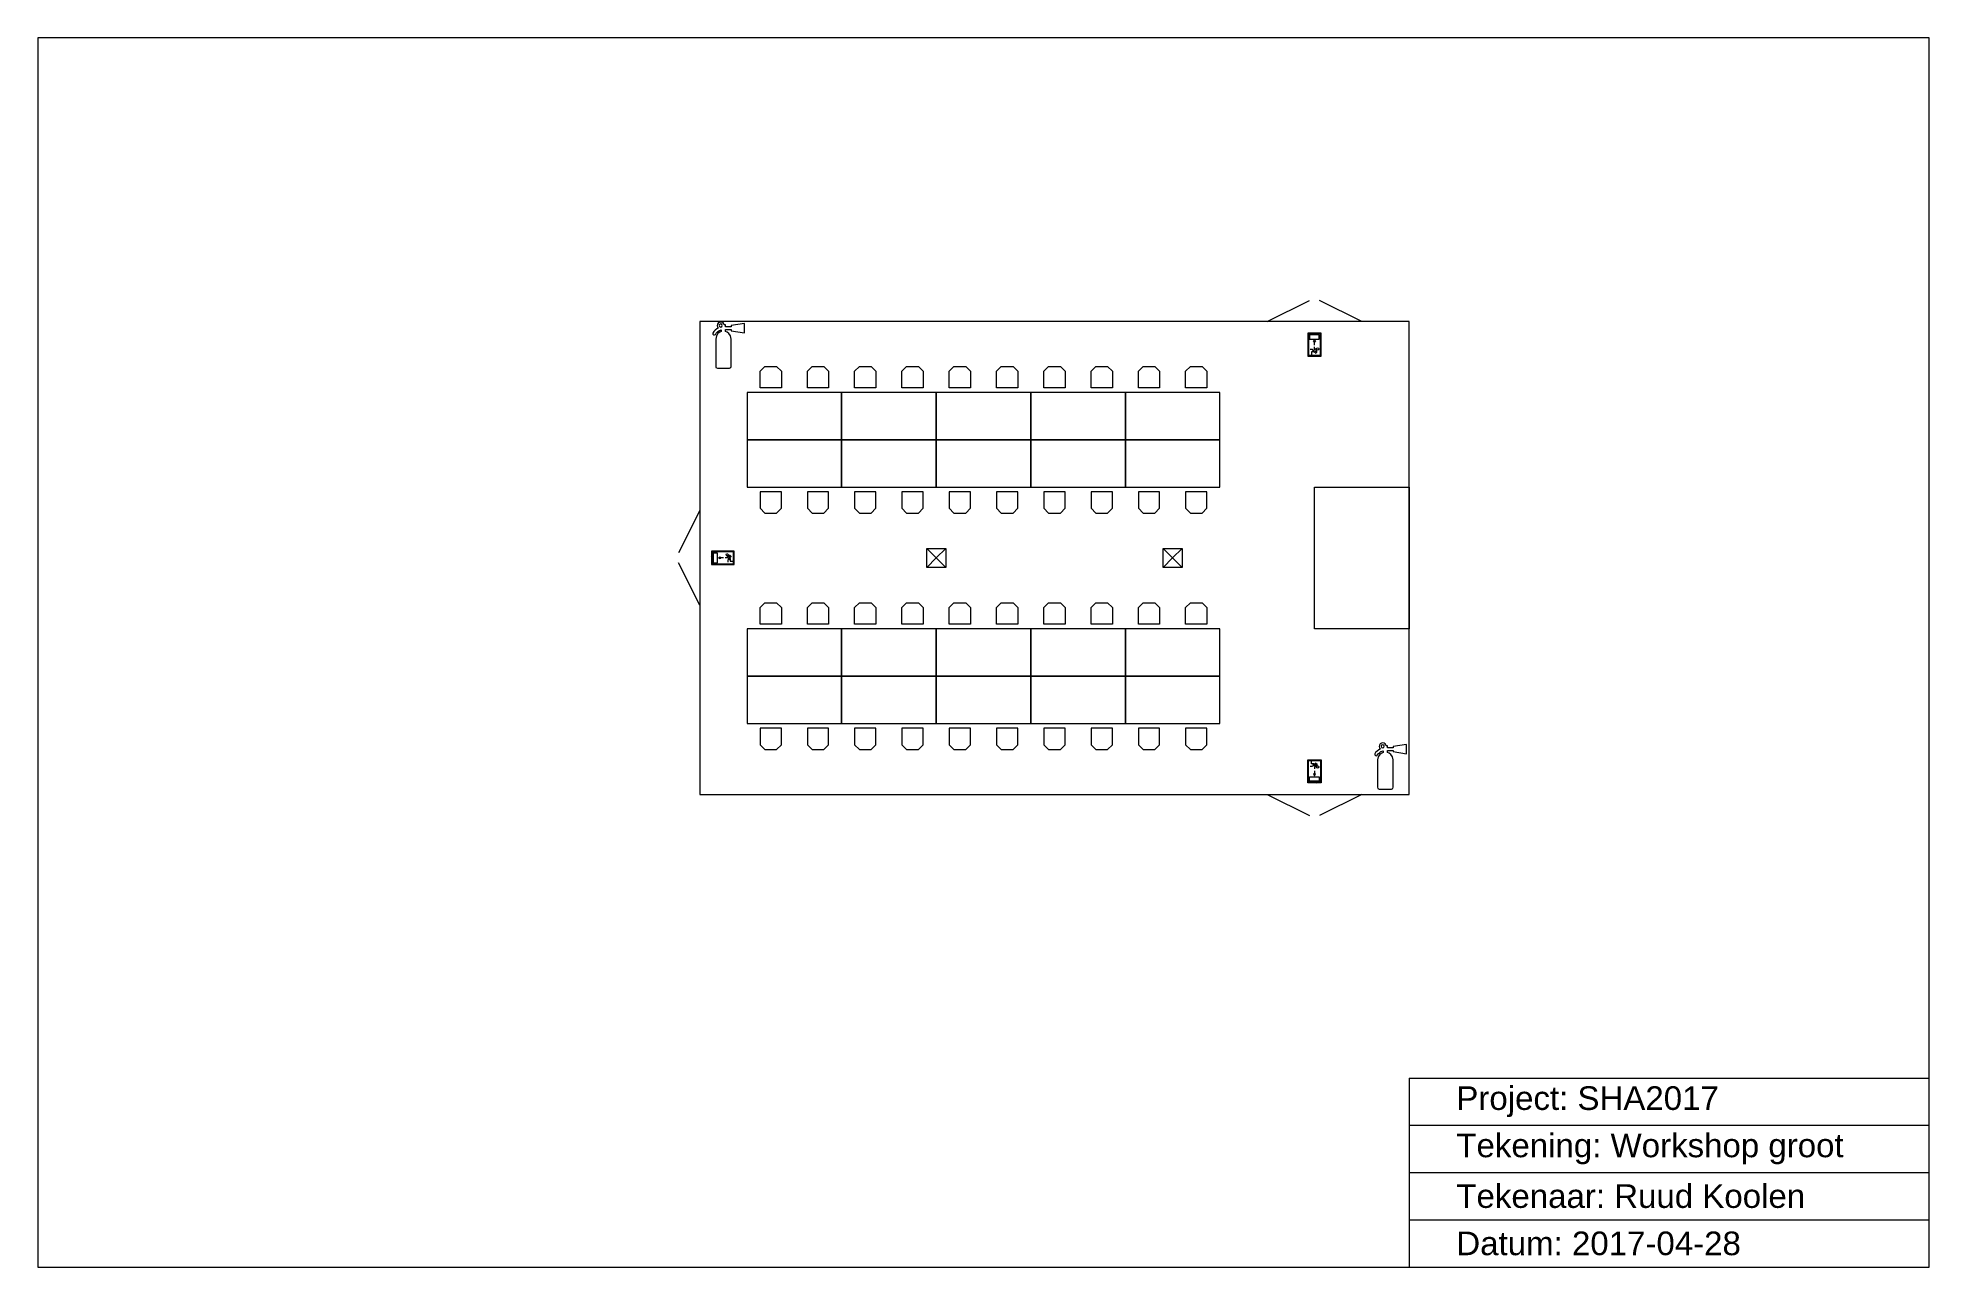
# Model space of a CAD drawing. Header units: metres. Extents: x 0 to 40, y 0 to 26.
import ezdxf

# ---------------------------------------------------------------- set-up
doc = ezdxf.new("R2010")
doc.units = ezdxf.units.M
for name, color, linetype, lineweight, true_color in [('Interior', 6, 'Continuous', 0, 0xff00ff), ('Meta', 178, 'Continuous', 0, 0x000000), ('Symbols', 5, 'Continuous', 0, 0x0000ff), ('Tent', 178, 'Continuous', 0, 0x000000)]:
    doc.layers.add(name, color=color, linetype=linetype, lineweight=lineweight, true_color=true_color)
doc.styles.add('textstyle11', font='')
doc.styles.add('textstyle12', font='')
doc.styles.add('textstyle13', font='')
doc.styles.add('textstyle14', font='')
doc.styles.get('textstyle11').set_extended_font_data('Liberation Sans')
doc.styles.get('textstyle12').set_extended_font_data('Liberation Sans')
doc.styles.get('textstyle13').set_extended_font_data('Liberation Sans')
doc.styles.get('textstyle14').set_extended_font_data('Liberation Sans')

msp = doc.modelspace()

# ---------------------------------------------------------------- linework, layer by layer
at = {"layer": 'Interior', "flags": 128}
for points in [[(15.275, 18.95), (15.375, 19.05), (15.625, 19.05), (15.725, 18.95), (15.725, 18.6), (15.275, 18.6)], [(16.275, 18.95), (16.375, 19.05), (16.625, 19.05), (16.725, 18.95), (16.725, 18.6), (16.275, 18.6)], [(17.275, 18.95), (17.375, 19.05), (17.625, 19.05), (17.725, 18.95), (17.725, 18.6), (17.275, 18.6)], [(18.275, 18.95), (18.375, 19.05), (18.625, 19.05), (18.725, 18.95), (18.725, 18.6), (18.275, 18.6)], [(19.275, 18.95), (19.375, 19.05), (19.625, 19.05), (19.725, 18.95), (19.725, 18.6), (19.275, 18.6)], [(20.275, 18.95), (20.375, 19.05), (20.625, 19.05), (20.725, 18.95), (20.725, 18.6), (20.275, 18.6)], [(21.275, 18.95), (21.375, 19.05), (21.625, 19.05), (21.725, 18.95), (21.725, 18.6), (21.275, 18.6)], [(22.275, 18.95), (22.375, 19.05), (22.625, 19.05), (22.725, 18.95), (22.725, 18.6), (22.275, 18.6)], [(23.275, 18.95), (23.375, 19.05), (23.625, 19.05), (23.725, 18.95), (23.725, 18.6), (23.275, 18.6)], [(24.275, 18.95), (24.375, 19.05), (24.625, 19.05), (24.725, 18.95), (24.725, 18.6), (24.275, 18.6)], [(17, 17.5), (17, 18.5), (15, 18.5), (15, 17.5)], [(19, 17.5), (19, 18.5), (17, 18.5), (17, 17.5)], [(21, 17.5), (21, 18.5), (19, 18.5), (19, 17.5)], [(23, 17.5), (23, 18.5), (21, 18.5), (21, 17.5)], [(25, 17.5), (25, 18.5), (23, 18.5), (23, 17.5)], [(17, 16.5), (17, 17.5), (15, 17.5), (15, 16.5)], [(19, 16.5), (19, 17.5), (17, 17.5), (17, 16.5)], [(21, 16.5), (21, 17.5), (19, 17.5), (19, 16.5)], [(23, 16.5), (23, 17.5), (21, 17.5), (21, 16.5)], [(25, 16.5), (25, 17.5), (23, 17.5), (23, 16.5)], [(29, 13.5), (27, 13.5), (27, 16.5), (29, 16.5)], [(15.275, 16.05), (15.375, 15.95), (15.625, 15.95), (15.725, 16.05), (15.725, 16.4), (15.275, 16.4)], [(16.275, 16.05), (16.375, 15.95), (16.625, 15.95), (16.725, 16.05), (16.725, 16.4), (16.275, 16.4)], [(17.275, 16.05), (17.375, 15.95), (17.625, 15.95), (17.725, 16.05), (17.725, 16.4), (17.275, 16.4)], [(18.275, 16.05), (18.375, 15.95), (18.625, 15.95), (18.725, 16.05), (18.725, 16.4), (18.275, 16.4)], [(19.275, 16.05), (19.375, 15.95), (19.625, 15.95), (19.725, 16.05), (19.725, 16.4), (19.275, 16.4)], [(20.275, 16.05), (20.375, 15.95), (20.625, 15.95), (20.725, 16.05), (20.725, 16.4), (20.275, 16.4)], [(21.275, 16.05), (21.375, 15.95), (21.625, 15.95), (21.725, 16.05), (21.725, 16.4), (21.275, 16.4)], [(22.275, 16.05), (22.375, 15.95), (22.625, 15.95), (22.725, 16.05), (22.725, 16.4), (22.275, 16.4)], [(23.275, 16.05), (23.375, 15.95), (23.625, 15.95), (23.725, 16.05), (23.725, 16.4), (23.275, 16.4)], [(24.275, 16.05), (24.375, 15.95), (24.625, 15.95), (24.725, 16.05), (24.725, 16.4), (24.275, 16.4)], [(15.275, 13.95), (15.375, 14.05), (15.625, 14.05), (15.725, 13.95), (15.725, 13.6), (15.275, 13.6)], [(16.275, 13.95), (16.375, 14.05), (16.625, 14.05), (16.725, 13.95), (16.725, 13.6), (16.275, 13.6)], [(17.275, 13.95), (17.375, 14.05), (17.625, 14.05), (17.725, 13.95), (17.725, 13.6), (17.275, 13.6)], [(18.275, 13.95), (18.375, 14.05), (18.625, 14.05), (18.725, 13.95), (18.725, 13.6), (18.275, 13.6)], [(19.275, 13.95), (19.375, 14.05), (19.625, 14.05), (19.725, 13.95), (19.725, 13.6), (19.275, 13.6)], [(20.275, 13.95), (20.375, 14.05), (20.625, 14.05), (20.725, 13.95), (20.725, 13.6), (20.275, 13.6)], [(21.275, 13.95), (21.375, 14.05), (21.625, 14.05), (21.725, 13.95), (21.725, 13.6), (21.275, 13.6)], [(22.275, 13.95), (22.375, 14.05), (22.625, 14.05), (22.725, 13.95), (22.725, 13.6), (22.275, 13.6)], [(23.275, 13.95), (23.375, 14.05), (23.625, 14.05), (23.725, 13.95), (23.725, 13.6), (23.275, 13.6)], [(24.275, 13.95), (24.375, 14.05), (24.625, 14.05), (24.725, 13.95), (24.725, 13.6), (24.275, 13.6)], [(17, 12.5), (17, 13.5), (15, 13.5), (15, 12.5)], [(19, 12.5), (19, 13.5), (17, 13.5), (17, 12.5)], [(21, 12.5), (21, 13.5), (19, 13.5), (19, 12.5)], [(23, 12.5), (23, 13.5), (21, 13.5), (21, 12.5)], [(25, 12.5), (25, 13.5), (23, 13.5), (23, 12.5)], [(17, 11.5), (17, 12.5), (15, 12.5), (15, 11.5)], [(19, 11.5), (19, 12.5), (17, 12.5), (17, 11.5)], [(21, 11.5), (21, 12.5), (19, 12.5), (19, 11.5)], [(23, 11.5), (23, 12.5), (21, 12.5), (21, 11.5)], [(25, 11.5), (25, 12.5), (23, 12.5), (23, 11.5)], [(15.275, 11.05), (15.375, 10.95), (15.625, 10.95), (15.725, 11.05), (15.725, 11.4), (15.275, 11.4)], [(16.275, 11.05), (16.375, 10.95), (16.625, 10.95), (16.725, 11.05), (16.725, 11.4), (16.275, 11.4)], [(17.275, 11.05), (17.375, 10.95), (17.625, 10.95), (17.725, 11.05), (17.725, 11.4), (17.275, 11.4)], [(18.275, 11.05), (18.375, 10.95), (18.625, 10.95), (18.725, 11.05), (18.725, 11.4), (18.275, 11.4)], [(19.275, 11.05), (19.375, 10.95), (19.625, 10.95), (19.725, 11.05), (19.725, 11.4), (19.275, 11.4)], [(20.275, 11.05), (20.375, 10.95), (20.625, 10.95), (20.725, 11.05), (20.725, 11.4), (20.275, 11.4)], [(21.275, 11.05), (21.375, 10.95), (21.625, 10.95), (21.725, 11.05), (21.725, 11.4), (21.275, 11.4)], [(22.275, 11.05), (22.375, 10.95), (22.625, 10.95), (22.725, 11.05), (22.725, 11.4), (22.275, 11.4)], [(23.275, 11.05), (23.375, 10.95), (23.625, 10.95), (23.725, 11.05), (23.725, 11.4), (23.275, 11.4)], [(24.275, 11.05), (24.375, 10.95), (24.625, 10.95), (24.725, 11.05), (24.725, 11.4), (24.275, 11.4)]]:
    msp.add_lwpolyline(points, close=True, dxfattribs=at)
at = {"layer": 'Meta'}
for p, q in [((0, 26), (0, 0)), ((40, 26), (0, 26)), ((40, 0), (40, 26)), ((29, 4), (40, 4)), ((29, 4), (29, 0)), ((29, 3), (40, 3)), ((29, 2), (40, 2)), ((29, 1), (40, 1)), ((0, 0), (40, 0))]:
    msp.add_line(p, q, dxfattribs=at)
at = {"layer": 'Symbols'}
for p, q in [((14.443, 19.883), (14.443, 19.883)), ((14.454, 19.821), (14.454, 19.787)), ((14.454, 19.787), (14.454, 19.787)), ((14.546, 19.929), (14.513, 19.929)), ((14.546, 19.887), (14.546, 19.929)), ((14.662, 19.887), (14.546, 19.887)), ((14.546, 19.787), (14.546, 19.828)), ((14.546, 19.828), (14.662, 19.828)), ((14.948, 19.955), (14.662, 19.914)), ((14.662, 19.914), (14.662, 19.887)), ((14.662, 19.828), (14.662, 19.803)), ((14.662, 19.803), (14.948, 19.76)), ((14.662, 19.051), (14.662, 19.63)), ((14.948, 19.76), (14.948, 19.955)), ((27.1, 19.72), (26.896, 19.72)), ((26.896, 19.72), (26.896, 19.629)), ((26.896, 19.629), (27.1, 19.629)), ((26.978, 19.569), (27, 19.606)), ((27, 19.606), (27.022, 19.569)), ((27.04, 19.77), (27.04, 19.77)), ((27.1, 19.629), (27.1, 19.72)), ((26.955, 19.409), (26.909, 19.409)), ((26.934, 19.358), (26.934, 19.305)), ((26.984, 19.358), (26.934, 19.358)), ((26.98, 19.369), (26.955, 19.409)), ((27.025, 19.421), (26.97, 19.38)), ((26.97, 19.38), (26.99, 19.351)), ((27.022, 19.569), (26.978, 19.569)), ((26.99, 19.351), (27.049, 19.395)), ((27, 19.5), (27, 19.583)), ((27.002, 19.418), (27.002, 19.463)), ((27.041, 19.418), (27.002, 19.418)), ((27.016, 19.331), (27.048, 19.355)), ((27.022, 19.569), (27.022, 19.569)), ((27.049, 19.395), (27.025, 19.421)), ((27.048, 19.4), (27.041, 19.418)), ((27.048, 19.355), (27.048, 19.4)), ((27.049, 19.395), (27.049, 19.395)), ((14.371, 19.013), (14.626, 19.013)), ((14.23, 15.04), (14.23, 15.04)), ((14.371, 15.1), (14.28, 15.1)), ((14.28, 15.1), (14.28, 14.896)), ((14.28, 14.896), (14.371, 14.896)), ((14.371, 14.896), (14.371, 15.1)), ((14.394, 15), (14.431, 15.022)), ((14.431, 14.978), (14.394, 15)), ((14.5, 15), (14.417, 15)), ((14.431, 15.022), (14.431, 15.022)), ((14.431, 15.022), (14.431, 14.978)), ((14.582, 15.002), (14.537, 15.002)), ((14.605, 15.049), (14.579, 15.025)), ((14.579, 15.025), (14.62, 14.97)), ((14.6, 15.048), (14.582, 15.041)), ((14.582, 15.041), (14.582, 15.002)), ((14.631, 14.98), (14.591, 14.955)), ((14.591, 14.955), (14.591, 14.909)), ((14.645, 15.048), (14.6, 15.048)), ((14.649, 14.99), (14.605, 15.049)), ((14.605, 15.049), (14.605, 15.049)), ((14.62, 14.97), (14.649, 14.99)), ((14.642, 14.984), (14.642, 14.934)), ((14.642, 14.934), (14.695, 14.934)), ((14.669, 15.016), (14.645, 15.048)), ((28.443, 10.983), (28.443, 10.983)), ((28.454, 10.921), (28.454, 10.887)), ((28.454, 10.887), (28.454, 10.887)), ((28.546, 11.029), (28.513, 11.029)), ((28.546, 10.987), (28.546, 11.029)), ((28.662, 10.987), (28.546, 10.987)), ((28.546, 10.887), (28.546, 10.928)), ((28.546, 10.928), (28.662, 10.928)), ((28.948, 11.055), (28.662, 11.014)), ((28.662, 11.014), (28.662, 10.987)), ((28.662, 10.928), (28.662, 10.903)), ((28.662, 10.903), (28.948, 10.86)), ((28.948, 10.86), (28.948, 11.055)), ((26.955, 10.591), (26.909, 10.591)), ((26.934, 10.642), (26.934, 10.695)), ((26.984, 10.642), (26.934, 10.642)), ((26.98, 10.631), (26.955, 10.591)), ((26.97, 10.62), (26.99, 10.649)), ((27.025, 10.579), (26.97, 10.62)), ((27.022, 10.431), (26.978, 10.431)), ((26.978, 10.431), (27, 10.394)), ((26.99, 10.649), (27.049, 10.605)), ((27, 10.5), (27, 10.417)), ((27, 10.394), (27.022, 10.431)), ((27.002, 10.582), (27.002, 10.537)), ((27.041, 10.582), (27.002, 10.582)), ((27.016, 10.669), (27.048, 10.645)), ((27.022, 10.431), (27.022, 10.431)), ((27.049, 10.605), (27.025, 10.579)), ((27.048, 10.6), (27.041, 10.582)), ((27.048, 10.645), (27.048, 10.6)), ((27.049, 10.605), (27.049, 10.605)), ((28.662, 10.151), (28.662, 10.73)), ((26.896, 10.28), (26.896, 10.371)), ((26.896, 10.371), (27.1, 10.371)), ((27.1, 10.28), (26.896, 10.28)), ((27.04, 10.23), (27.04, 10.23)), ((27.1, 10.371), (27.1, 10.28)), ((28.371, 10.113), (28.626, 10.113))]:
    msp.add_line(p, q, dxfattribs=at)
at = {"layer": 'Symbols', "lineweight": 0}
for p, q in [((27.14, 19.755), (26.861, 19.755)), ((26.861, 19.755), (26.861, 19.27)), ((27.126, 19.741), (26.876, 19.741)), ((26.876, 19.741), (26.876, 19.286)), ((27.126, 19.286), (27.126, 19.741)), ((27.14, 19.27), (27.14, 19.755)), ((26.861, 19.27), (27.14, 19.27)), ((26.876, 19.286), (27.126, 19.286)), ((27.126, 19.286), (27.126, 19.286)), ((14.73, 15.14), (14.245, 15.14)), ((14.245, 15.14), (14.245, 14.861)), ((14.245, 14.861), (14.73, 14.861)), ((14.714, 15.126), (14.259, 15.126)), ((14.259, 15.126), (14.259, 14.876)), ((14.259, 14.876), (14.714, 14.876)), ((14.714, 14.876), (14.714, 15.126)), ((14.714, 15.126), (14.714, 15.126)), ((14.73, 14.861), (14.73, 15.14)), ((26.861, 10.245), (26.861, 10.73)), ((26.861, 10.73), (27.14, 10.73)), ((26.876, 10.259), (26.876, 10.714)), ((26.876, 10.714), (27.126, 10.714)), ((27.126, 10.714), (27.126, 10.259)), ((27.126, 10.714), (27.126, 10.714)), ((27.14, 10.73), (27.14, 10.245)), ((27.14, 10.245), (26.861, 10.245)), ((27.126, 10.259), (26.876, 10.259))]:
    msp.add_line(p, q, dxfattribs=at)
at = {"layer": 'Symbols', "flags": 128}
for points in [[(14.336, 19.63), (14.336, 19.051)], [(28.336, 10.73), (28.336, 10.151)]]:
    msp.add_lwpolyline(points, dxfattribs=at)
at = {"layer": 'Symbols'}
for centre in [(27.067, 19.42), (14.58, 15.067), (27.067, 10.58)]:
    msp.add_circle(centre, 0.0232, dxfattribs=at)
for centre, start, end in [((14.443, 19.916), 90.001, 179.9955), ((14.443, 19.916), 180.0072, 269.9997), ((14.443, 19.916), 0.0013, 89.9932), ((14.443, 19.916), 270.0061, 359.996), ((28.443, 11.016), 90.001, 179.9955), ((28.443, 11.016), 180.0072, 269.9997), ((28.443, 11.016), 0.0013, 89.9932), ((28.443, 11.016), 270.0061, 359.996)]:
    msp.add_arc(centre, 0.033, start, end, dxfattribs=at)
for points in [[(14.277, 19.757), (14.261, 19.724), (14.306, 19.697), (14.329, 19.729)], [(14.393, 19.863), (14.348, 19.847), (14.289, 19.791), (14.277, 19.757)], [(14.329, 19.729), (14.352, 19.762), (14.378, 19.802), (14.454, 19.821)], [(14.454, 19.787), (14.423, 19.781), (14.336, 19.73), (14.336, 19.63)], [(14.444, 19.989), (14.405, 19.989), (14.369, 19.958), (14.369, 19.912)], [(14.369, 19.912), (14.369, 19.89), (14.382, 19.87), (14.393, 19.863)], [(14.513, 19.929), (14.513, 19.955), (14.484, 19.989), (14.444, 19.989)], [(14.662, 19.63), (14.662, 19.73), (14.578, 19.781), (14.546, 19.787)], [(14.336, 19.051), (14.336, 19.037), (14.342, 19.013), (14.371, 19.013)], [(14.626, 19.013), (14.655, 19.013), (14.662, 19.037), (14.662, 19.051)], [(28.277, 10.857), (28.261, 10.824), (28.306, 10.797), (28.329, 10.829)], [(28.393, 10.963), (28.348, 10.947), (28.289, 10.891), (28.277, 10.857)], [(28.329, 10.829), (28.352, 10.862), (28.378, 10.902), (28.454, 10.921)], [(28.454, 10.887), (28.423, 10.881), (28.336, 10.83), (28.336, 10.73)], [(28.444, 11.089), (28.405, 11.089), (28.369, 11.058), (28.369, 11.012)], [(28.369, 11.012), (28.369, 10.99), (28.382, 10.97), (28.393, 10.963)], [(28.513, 11.029), (28.513, 11.055), (28.484, 11.089), (28.444, 11.089)], [(28.662, 10.73), (28.662, 10.83), (28.578, 10.881), (28.546, 10.887)], [(28.336, 10.151), (28.336, 10.137), (28.342, 10.113), (28.371, 10.113)], [(28.626, 10.113), (28.655, 10.113), (28.662, 10.137), (28.662, 10.151)]]:
    msp.add_open_spline(points, degree=3, dxfattribs=at)
at = {"layer": 'Tent'}
for p, q in [((26, 20), (26.894, 20.447)), ((28, 20), (27.106, 20.447)), ((29, 20), (14, 20)), ((14, 20), (14, 10)), ((29, 10), (29, 20)), ((14, 16), (13.553, 15.106)), ((14, 14), (13.553, 14.894)), ((18.8, 14.8), (18.8, 15.2)), ((18.8, 15.2), (19.2, 15.2)), ((18.8, 15.2), (19, 15)), ((18.8, 14.8), (19, 15)), ((19.2, 14.8), (18.8, 14.8)), ((19, 15), (19.2, 15.2)), ((19, 15), (19.2, 14.8)), ((19.2, 15.2), (19.2, 14.8)), ((23.8, 14.8), (23.8, 15.2)), ((23.8, 15.2), (24.2, 15.2)), ((23.8, 15.2), (24, 15)), ((23.8, 14.8), (24, 15)), ((24.2, 14.8), (23.8, 14.8)), ((24, 15), (24.2, 15.2)), ((24, 15), (24.2, 14.8)), ((24.2, 15.2), (24.2, 14.8)), ((14, 10), (29, 10)), ((26, 10), (26.894, 9.553)), ((28, 10), (27.106, 9.553))]:
    msp.add_line(p, q, dxfattribs=at)

# ---------------------------------------------------------------- texts
at = {"layer": 'Meta', "char_height": 0.5, "attachment_point": 4}
for s, insert, style in [('Project: SHA2017', (30, 3.5), 'textstyle11'), ('Tekening: Workshop groot', (30, 2.5), 'textstyle12'), ('Tekenaar: Ruud Koolen', (30, 1.5), 'textstyle13'), ('Datum: 2017-04-28', (30, 0.5), 'textstyle14')]:
    msp.add_mtext(s, dxfattribs=dict(at, insert=insert, style=style))

doc.saveas('drawing.dxf')
